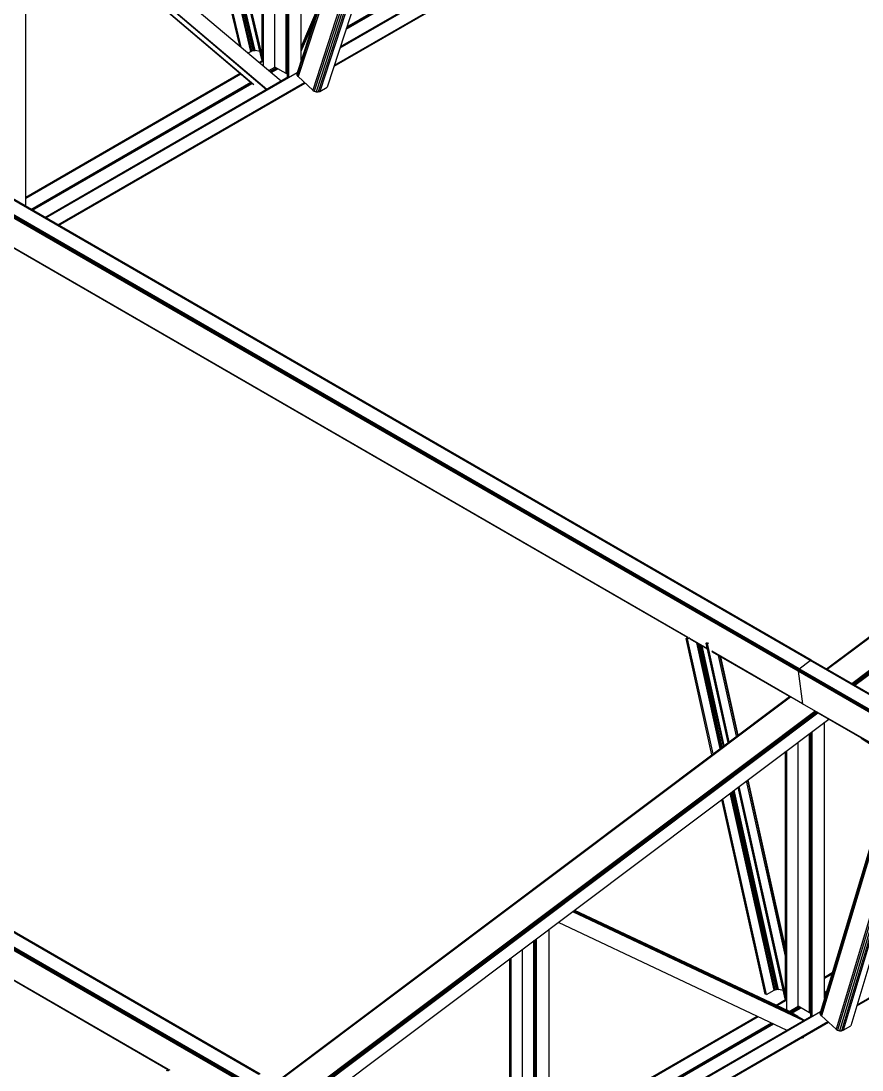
# Model space of a CAD drawing. Header units: millimetres. Extents: x 357 to 945, y 547 to 720.
# Drawn here: x 576.194 to 578.325, y 661.144 to 663.8 of the extents above; entities that cross this region are included whole.
import ezdxf

# ---------------------------------------------------------------- set-up
doc = ezdxf.new("R2010")
doc.units = ezdxf.units.MM
doc.layers.add('PLANTA-VIS', color=7, linetype='Continuous')

msp = doc.modelspace()

# ---------------------------------------------------------------- linework, layer by layer
at = {"layer": 'PLANTA-VIS', "extrusion": (6.79673e-13, 0.816497, 0.57735)}
for p, q in [((576.9045, 663.70137), (576.9045, 664.64441)), ((576.86632, 663.6671), (576.86632, 664.61575)), ((576.86915, 663.66874), (576.86915, 664.61788)), ((576.86985, 663.65821), (576.86985, 664.61841)), ((576.87268, 663.65944), (576.87268, 664.62053)), ((576.83733, 663.68384), (576.83733, 664.59399)), ((576.80551, 663.69822), (576.80551, 664.57011)), ((576.80834, 663.68662), (576.80834, 664.57223)), ((577.16703, 664.5067), (576.89332, 663.66688)), ((577.1688, 664.50568), (576.89417, 663.66305)), ((577.16698, 664.50673), (576.8944, 663.67039)), ((577.17202, 664.50382), (576.89683, 663.65948)), ((577.21207, 664.4807), (576.93323, 663.62515)), ((577.21624, 664.47829), (576.93728, 663.6224)), ((577.22072, 664.4757), (576.94211, 663.62086)), ((577.22485, 664.47332), (576.947, 663.62079)), ((577.22799, 664.4715), (576.95119, 663.6222)), ((577.24104, 664.46397), (576.97028, 663.63322)), ((576.77661, 663.72358), (576.61077, 664.42395)), ((576.7792, 663.72475), (576.61319, 664.42577)), ((576.78219, 663.72556), (576.6159, 664.4278)), ((576.78518, 663.72589), (576.6185, 664.42975)), ((576.78767, 663.72571), (576.62058, 664.43131)), ((576.80471, 663.70258), (576.6304, 664.43868)), ((576.80551, 663.71273), (576.63312, 664.44072)), ((576.74841, 663.73751), (576.58962, 664.40808)), ((576.75242, 663.73411), (576.59234, 664.41012)), ((576.25476, 664.15675), (576.85315, 663.64856)), ((577.0026, 663.7324), (577.75538, 664.16702)), ((576.21209, 664.12472), (576.78097, 663.64159)), ((576.21258, 664.12508), (576.7838, 663.63996)), ((576.22183, 664.13203), (576.81621, 663.62724)), ((576.22231, 664.13239), (576.81675, 663.62755)), ((576.98736, 663.68565), (577.78825, 664.14804)), ((576.98758, 663.6863), (577.78779, 664.1483)), ((576.98818, 663.68815), (577.78649, 664.14906)), ((576.20623, 663.33096), (576.20623, 664.12032)), ((577.00359, 663.73542), (577.5706, 664.06278)), ((577.01801, 663.77967), (577.48095, 664.04695)), ((577.01846, 663.78105), (577.48022, 664.04765)), ((577.01899, 663.78268), (577.47936, 664.04848)), ((577.01952, 663.78432), (577.47849, 664.04931)), ((577.01998, 663.78571), (577.47776, 664.05001)), ((576.9045, 663.73398), (576.95055, 663.84267)), ((576.9045, 663.72797), (576.94206, 663.81661)), ((576.9045, 663.7236), (576.93589, 663.79767)), ((578.19378, 662.18116), (575.47142, 663.75292)), ((578.19516, 662.18188), (575.4728, 663.75364)), ((578.19641, 662.18193), (575.47405, 663.75368)), ((576.91965, 663.76371), (576.9221, 663.76512)), ((576.92102, 663.76695), (576.92347, 663.76837)), ((578.16285, 662.15379), (575.44049, 663.72554)), ((578.16291, 662.15542), (575.44055, 663.72717)), ((578.1635, 662.1572), (575.44114, 663.72896)), ((578.16452, 662.15886), (575.44216, 663.73061)), ((578.16582, 662.16015), (575.44346, 663.7319)), ((576.77661, 663.72358), (576.7792, 663.72475)), ((576.7792, 663.72475), (576.78219, 663.72556)), ((576.78219, 663.72556), (576.78518, 663.72589)), ((576.78518, 663.72589), (576.78767, 663.72571)), ((576.79984, 663.72313), (576.78767, 663.72571)), ((576.86915, 663.737), (576.86985, 663.73741)), ((576.86915, 663.73362), (576.86985, 663.73529)), ((576.86915, 663.73455), (576.86967, 663.73485)), ((576.76959, 663.71952), (576.77661, 663.72358)), ((576.79763, 663.69571), (576.80551, 663.70026)), ((576.79935, 663.69425), (576.80586, 663.69802)), ((576.80551, 663.70241), (576.80471, 663.70258)), ((576.82202, 663.675), (576.83733, 663.68384)), ((576.82453, 663.67287), (576.84043, 663.68205)), ((576.82532, 663.6722), (576.84141, 663.68149)), ((576.82625, 663.6714), (576.84256, 663.68082)), ((576.82718, 663.67062), (576.8437, 663.68016)), ((576.82796, 663.66995), (576.84467, 663.6796)), ((576.86632, 663.6671), (576.83733, 663.68384)), ((576.86985, 663.68831), (576.86915, 663.68872)), ((576.20623, 663.35427), (576.74978, 663.66808)), ((576.20623, 663.35182), (576.75149, 663.66663)), ((576.21928, 663.32343), (576.77668, 663.64524)), ((576.25464, 663.30301), (576.87233, 663.65964)), ((576.25676, 663.30179), (576.89423, 663.66984)), ((576.86632, 663.6671), (576.86915, 663.66874)), ((576.89332, 663.66688), (576.8944, 663.67039)), ((576.89417, 663.66305), (576.89332, 663.66688)), ((576.89683, 663.65948), (576.89417, 663.66305)), ((576.93323, 663.62515), (576.89683, 663.65948)), ((577.88384, 662.23944), (575.45208, 663.64342)), ((577.88301, 662.23896), (575.48566, 663.62307)), ((577.88293, 662.23891), (575.48791, 663.62167)), ((576.22026, 663.32286), (576.77747, 663.64457)), ((576.22141, 663.3222), (576.7784, 663.64378)), ((576.22255, 663.32154), (576.77933, 663.64299)), ((576.22352, 663.32098), (576.78011, 663.64232)), ((576.28787, 663.28383), (576.91266, 663.64455)), ((576.28917, 663.28308), (576.91365, 663.64362)), ((576.28963, 663.28281), (576.914, 663.64329)), ((576.93323, 663.62515), (576.93728, 663.6224)), ((576.93728, 663.6224), (576.94211, 663.62086)), ((576.94211, 663.62086), (576.947, 663.62079)), ((576.947, 663.62079), (576.95119, 663.6222)), ((576.95119, 663.6222), (576.97028, 663.63322)), ((576.84521, 663.60338), (576.84504, 663.60348)), ((576.84507, 663.6035), (576.84521, 663.60338)), ((576.84521, 663.60338), (576.84542, 663.6037)), ((578.23468, 662.15983), (579.53786, 663.13794)), ((578.23525, 662.15951), (579.53861, 663.13775)), ((578.23659, 662.15873), (579.54013, 663.1371)), ((578.29882, 662.1228), (579.60235, 663.10118)), ((578.30072, 662.12171), (579.60408, 663.09995)), ((578.30291, 662.12044), (579.60609, 663.09855)), ((578.30504, 662.11921), (579.60819, 663.0973)), ((578.30679, 662.1182), (579.60994, 663.09629)), ((576.79725, 661.13298), (574.07489, 662.70474)), ((576.79863, 661.13371), (574.07627, 662.70546)), ((576.79988, 661.13375), (574.07752, 662.70551)), ((576.76631, 661.10561), (574.04395, 662.67737)), ((576.76638, 661.10724), (574.04401, 662.67899)), ((576.76696, 661.10902), (574.0446, 662.68078)), ((576.76798, 661.11068), (574.04562, 662.68244)), ((576.76928, 661.11197), (574.04692, 662.68373)), ((576.56689, 661.14532), (574.05554, 662.59525)), ((576.56606, 661.14483), (574.08913, 662.57489)), ((576.56597, 661.14479), (574.09137, 662.5735)), ((577.87907, 662.23669), (577.88469, 662.23993)), ((577.88246, 662.23589), (577.88792, 662.23904)), ((577.88246, 662.23589), (577.87907, 662.23669)), ((577.9447, 661.94219), (577.87907, 662.23669)), ((577.94745, 661.94425), (577.88246, 662.23589)), ((577.93295, 662.21109), (577.88881, 662.23657)), ((577.9332, 662.20998), (577.88966, 662.23512)), ((577.93322, 662.20987), (577.8909, 662.23431)), ((577.96591, 661.95811), (577.90635, 662.22539)), ((577.96835, 661.95994), (577.90961, 662.2235)), ((577.97108, 661.96198), (577.91326, 662.2214)), ((577.97369, 661.96395), (577.91677, 662.21937)), ((577.97579, 661.96552), (577.91957, 662.21775)), ((577.92993, 662.22467), (577.93328, 662.2266)), ((577.93332, 662.22387), (577.92993, 662.22467)), ((577.98598, 661.97317), (577.92993, 662.22467)), ((577.93332, 662.22387), (577.93652, 662.22571)), ((577.98873, 661.97524), (577.93332, 662.22387)), ((578.17444, 662.07167), (577.94411, 662.20465)), ((578.14178, 662.08956), (577.94496, 662.20319)), ((578.14129, 662.08974), (577.94619, 662.20238)), ((578.00719, 661.98909), (577.96165, 662.19346)), ((578.01005, 661.99124), (577.96548, 662.19125)), ((578.01139, 661.99224), (577.96727, 662.19022)), ((578.16291, 662.15542), (578.1635, 662.1572)), ((578.16291, 662.15542), (578.1635, 662.1572)), ((578.1635, 662.1572), (578.16452, 662.15886)), ((578.1635, 662.1572), (578.16452, 662.15886)), ((580.88586, 660.58544), (578.1635, 662.1572)), ((578.16452, 662.15886), (578.16582, 662.16015)), ((578.16452, 662.15886), (578.16582, 662.16015)), ((580.88688, 660.5871), (578.16452, 662.15886)), ((578.16582, 662.16015), (578.19378, 662.18116)), ((578.16582, 662.16015), (578.19378, 662.18116)), ((580.88818, 660.58839), (578.16582, 662.16015)), ((578.19378, 662.18116), (578.19516, 662.18188)), ((578.19378, 662.18116), (578.19516, 662.18188)), ((580.91614, 660.6094), (578.19378, 662.18116)), ((578.19516, 662.18188), (578.19641, 662.18193)), ((578.19516, 662.18188), (578.19641, 662.18193)), ((580.91752, 660.61013), (578.19516, 662.18188)), ((580.91878, 660.61017), (578.19641, 662.18193)), ((578.16285, 662.15379), (578.16291, 662.15542)), ((578.16285, 662.15379), (578.16291, 662.15542)), ((580.88521, 660.58203), (578.16285, 662.15379)), ((578.16285, 662.15379), (578.17444, 662.07167)), ((578.16285, 662.15379), (578.17444, 662.07167)), ((580.88527, 660.58366), (578.16291, 662.15542)), ((576.83815, 661.11166), (578.14133, 662.08977)), ((576.83871, 661.11133), (578.14208, 662.08957)), ((576.84006, 661.11055), (578.14359, 662.08893)), ((576.90228, 661.07463), (578.20582, 662.053)), ((576.90419, 661.07353), (578.20755, 662.05177)), ((580.60621, 660.66769), (578.17444, 662.07167)), ((578.17444, 662.07167), (578.1747, 662.07096)), ((578.17444, 662.07167), (578.1747, 662.07096)), ((580.60537, 660.6672), (578.20802, 662.05131)), ((576.90637, 661.07226), (578.20955, 662.05037)), ((576.9085, 661.07104), (578.21165, 662.04912)), ((576.91025, 661.07003), (578.2134, 662.04811)), ((576.93762, 661.05423), (578.24076, 662.03231)), ((580.60529, 660.66716), (578.21027, 662.04992)), ((578.23033, 661.32611), (578.23033, 662.02448)), ((578.19497, 661.29069), (578.19497, 661.99794)), ((578.19568, 661.28016), (578.19568, 661.99847)), ((578.19851, 661.28139), (578.19851, 662.0006)), ((578.16315, 661.30579), (578.16315, 661.97406)), ((578.19214, 661.28906), (578.19214, 661.99582)), ((578.32317, 661.98473), (578.41068, 661.9271)), ((578.13133, 661.32017), (578.13133, 661.95018)), ((578.13416, 661.29586), (578.13416, 661.9523)), ((578.4125, 661.93316), (578.219, 661.28836)), ((578.4142, 661.93218), (578.21987, 661.28459)), ((578.41738, 661.93035), (578.22254, 661.28109)), ((578.45719, 661.90736), (578.25916, 661.24746)), ((578.46135, 661.90496), (578.26324, 661.24476)), ((578.46587, 661.90235), (578.26809, 661.24328)), ((578.47005, 661.89994), (578.27298, 661.24325)), ((578.47326, 661.89808), (578.27717, 661.24467)), ((578.13133, 661.43208), (578.03241, 661.87593)), ((578.13133, 661.44705), (578.03527, 661.87808)), ((578.13133, 661.45405), (578.03661, 661.87908)), ((578.48671, 661.89032), (578.29626, 661.25569)), ((578.1023, 661.34615), (577.99113, 661.84495)), ((578.10488, 661.34731), (577.99357, 661.84678)), ((578.10789, 661.34808), (577.99629, 661.84882)), ((578.11088, 661.34838), (577.99891, 661.85079)), ((578.11338, 661.34813), (578.001, 661.85236)), ((578.13067, 661.32391), (578.0112, 661.86001)), ((578.13133, 661.33539), (578.01395, 661.86208)), ((578.07981, 661.33593), (577.96992, 661.82903)), ((578.08321, 661.33513), (577.97267, 661.8311)), ((578.31156, 661.30666), (578.9046, 661.64905)), ((578.31175, 661.3073), (578.90414, 661.64931)), ((578.3123, 661.30912), (578.90284, 661.65007)), ((577.59404, 661.54691), (578.16679, 661.27711)), ((577.59435, 661.54714), (578.16326, 661.27915)), ((577.59681, 661.54899), (578.13497, 661.29548)), ((577.59158, 661.54506), (578.17692, 661.26933)), ((577.53206, 660.89662), (577.53206, 661.50039)), ((577.55547, 661.51796), (578.13484, 661.24504)), ((577.49388, 660.88591), (577.49388, 661.47173)), ((577.4967, 660.88754), (577.4967, 661.47385)), ((577.49741, 660.87702), (577.49741, 661.47439)), ((577.50024, 660.87824), (577.50024, 661.47651)), ((577.46488, 660.90265), (577.46488, 661.44997)), ((577.43306, 660.91703), (577.43306, 661.42609)), ((577.43589, 660.88591), (577.43589, 661.42821)), ((578.23033, 661.37937), (578.24966, 661.39053)), ((578.23033, 661.37692), (578.24877, 661.38757)), ((578.08321, 661.33513), (578.07981, 661.33593)), ((578.08321, 661.33513), (578.1023, 661.34615)), ((578.1023, 661.34615), (578.10488, 661.34731)), ((578.10488, 661.34731), (578.10789, 661.34808)), ((578.10789, 661.34808), (578.11088, 661.34838)), ((578.11088, 661.34838), (578.11338, 661.34813)), ((578.12594, 661.34517), (578.11338, 661.34813)), ((578.19497, 661.35896), (578.19568, 661.35936)), ((578.19497, 661.35651), (578.19568, 661.35692)), ((578.23033, 661.34099), (578.23573, 661.34411)), ((578.23033, 661.33987), (578.23532, 661.34275)), ((578.23033, 661.33854), (578.23484, 661.34114)), ((578.23033, 661.33721), (578.23436, 661.33954)), ((578.23033, 661.33609), (578.23395, 661.33819)), ((578.10747, 661.30844), (578.13133, 661.32221)), ((578.1098, 661.30733), (578.13169, 661.31997)), ((578.13133, 661.32375), (578.13067, 661.32391)), ((578.19497, 661.32058), (578.19568, 661.32099)), ((578.19497, 661.31945), (578.19568, 661.31986)), ((578.19497, 661.31812), (578.19568, 661.31853)), ((578.19497, 661.3168), (578.19568, 661.31721)), ((578.19497, 661.31568), (578.19568, 661.31609)), ((577.3731, 660.8028), (578.22002, 661.29177)), ((577.53206, 660.89702), (578.19815, 661.28159)), ((577.53206, 660.97622), (578.0593, 661.28063)), ((578.16326, 661.27915), (578.13497, 661.29548)), ((578.14013, 661.2925), (578.16315, 661.30579)), ((578.14323, 661.29071), (578.16626, 661.304)), ((578.14421, 661.29015), (578.16723, 661.30344)), ((578.14536, 661.28948), (578.16838, 661.30277)), ((578.14651, 661.28882), (578.16953, 661.30211)), ((578.14748, 661.28826), (578.1705, 661.30155)), ((578.19214, 661.28906), (578.16315, 661.30579)), ((578.19214, 661.28906), (578.19497, 661.29069)), ((578.21987, 661.28459), (578.219, 661.28836)), ((578.22254, 661.28109), (578.21987, 661.28459)), ((578.25916, 661.24746), (578.22254, 661.28109)), ((577.40421, 660.78484), (578.23845, 661.26648)), ((577.40552, 660.78409), (578.23945, 661.26556)), ((577.40597, 660.78382), (578.23981, 661.26523)), ((577.53206, 660.97377), (578.06164, 661.27953)), ((577.53206, 660.93785), (578.0959, 661.26338)), ((577.53206, 660.93672), (578.09698, 661.26288)), ((577.53206, 660.93539), (578.09825, 661.26228)), ((577.53206, 660.93407), (578.09951, 661.26168)), ((577.53206, 660.93295), (578.10058, 661.26118)), ((578.1631, 661.27885), (578.16326, 661.27915)), ((578.17859, 661.2703), (578.16679, 661.27711)), ((578.27717, 661.24467), (578.29626, 661.25569)), ((578.17606, 661.22562), (578.17827, 661.22971)), ((578.25916, 661.24746), (578.26324, 661.24476)), ((578.26324, 661.24476), (578.26809, 661.24328)), ((578.26809, 661.24328), (578.27298, 661.24325)), ((578.27298, 661.24325), (578.27717, 661.24467)), ((578.17338, 661.22688), (578.17606, 661.22562)), ((576.56315, 661.14315), (576.56861, 661.1463)), ((576.56657, 661.14219), (576.5719, 661.14526))]:
    msp.add_line(p, q, dxfattribs=at)

doc.saveas('drawing.dxf')
